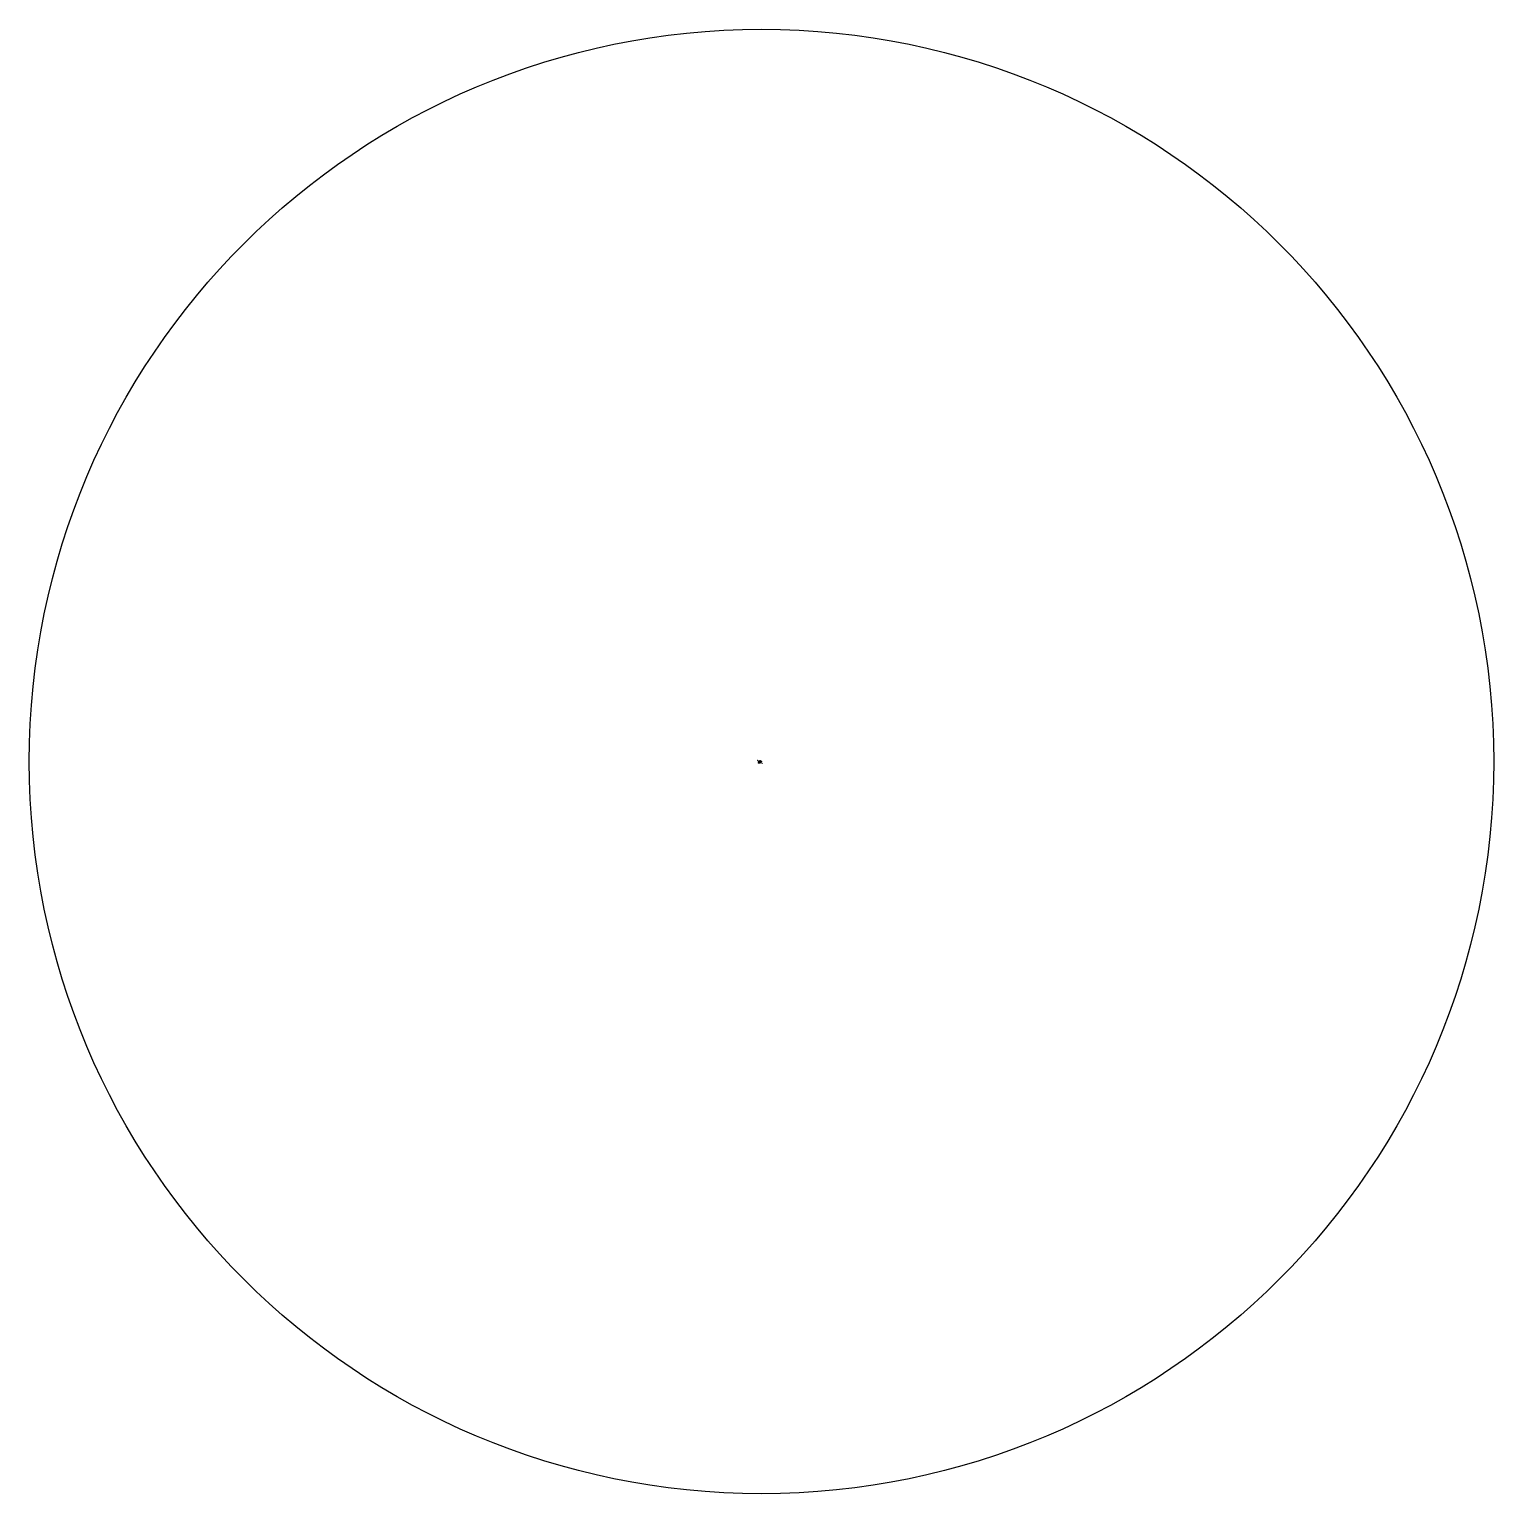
# Model space of a CAD drawing. Extents: x -4893 to 6219, y -5312 to 5800.
import ezdxf

# ---------------------------------------------------------------- set-up
doc = ezdxf.new("R2010")
doc.units = 0
doc.header["$LTSCALE"] = 7
doc.header["$PDMODE"] = 3
doc.header["$PDSIZE"] = -1
doc.layers.get('0').update_dxf_attribs({"linetype": 'CONTINUOUS'})
for name, color, linetype in [('ENDPOINT-1', 7, 'CONTINUOUS'), ('ENDPOINT-2', 7, 'CONTINUOUS'), ('ENDPOINT-3', 7, 'CONTINUOUS'), ('ENDPOINT-4', 7, 'CONTINUOUS'), ('POINT', 1, 'CONTINUOUS'), ('PROH', 1, 'CONTINUOUS'), ('STARTPOINT-1', 7, 'CONTINUOUS'), ('STARTPOINT-2', 7, 'CONTINUOUS'), ('STARTPOINT-3', 7, 'CONTINUOUS'), ('STARTPOINT-4', 7, 'CONTINUOUS'), ('WINOL', 1, 'CONTINUOUS'), ('WINUR', 1, 'CONTINUOUS')]:
    doc.layers.add(name, color=color, linetype=linetype)

msp = doc.modelspace()

# ---------------------------------------------------------------- linework, layer by layer
msp.add_circle((663.455, 243.761), 5556)
msp.add_point((639.902, 233.021))
at = {"layer": 'ENDPOINT-1'}
msp.add_lwpolyline([(639.709599, 233.542223), (640.094401, 232.499777)], dxfattribs=at)
at = {"layer": 'ENDPOINT-2'}
msp.add_lwpolyline([(639.120993, 235.101737), (639.519007, 234.064263)], dxfattribs=at)
at = {"layer": 'ENDPOINT-3'}
msp.add_lwpolyline([(638.286993, 237.327737), (638.685007, 236.290263)], dxfattribs=at)
at = {"layer": 'ENDPOINT-4'}
msp.add_lwpolyline([(637.209544, 239.006415), (637.834456, 238.087585)], dxfattribs=at)
at = {"layer": 'POINT', "color": 7}
msp.add_point((639.902, 233.021), dxfattribs=at)
at = {"layer": 'PROH'}
for points in [[(639.55973, 239.877998), (641.681887, 240.598149), (643.481841, 243.626151), (641.74918, 245.439283), (637.862335, 240.711419), (639.55973, 239.877998)], [(639.473735, 244.018534), (644.88714, 231.279675)], [(640.114111, 239.284582), (642.165859, 239.9533), (642.751312, 240.128499), (643.599373, 239.264008), (643.230214, 238.238132), (641.061339, 237.838648), (640.114111, 239.284582)], [(641.212435, 237.114031), (641.795898, 236.185099), (644.56722, 237.649825), (644.013211, 238.170099), (643.776539, 237.586311), (641.212435, 237.114031)], [(642.888585, 233.77735), (642.183432, 235.557041), (644.714506, 236.903673), (645.821433, 233.897602), (642.888585, 233.77735)], [(649.700445, 234.839606), (650.184124, 232.918217), (642.280308, 231.669052), (642.990728, 233.040916), (646.110588, 233.168836), (648.02723, 234.831184), (649.700445, 234.839606)], [(650.622461, 247.822574), (646.496732, 246.884473), (642.517435, 245.651632), (644.102984, 243.789496), (649.827529, 243.30203), (650.622461, 247.822574)], [(642.938207, 241.189057), (643.87268, 239.988425), (644.503589, 241.64392), (646.670836, 241.149222), (645.756348, 242.860604), (644.02753, 243.025985), (642.938207, 241.189057)], [(646.788519, 238.854746), (646.19864, 240.457159), (644.965798, 240.767121), (644.266853, 238.883808), (645.133232, 237.965695), (646.423634, 238.653968), (646.788519, 238.854746)], [(645.472762, 237.30811), (646.739426, 234.718912), (647.531528, 235.387815), (647.531528, 235.387815), (647.666136, 237.380337), (646.529613, 237.865839), (645.472762, 237.30811)], [(646.957813, 242.773892), (650.43399, 242.51088), (651.55247, 241.747221), (648.781451, 240.539137), (647.878006, 240.800283), (646.957813, 242.773892)], [(648.830269, 239.754731), (647.458786, 240.151166), (648.170309, 237.994321), (649.843274, 237.306287), (650.420337, 237.969649), (648.830269, 239.754731)], [(648.550773, 237.027145), (648.614146, 235.597313), (652.297978, 235.671413), (650.893012, 237.382086), (650.056093, 236.41913), (648.550773, 237.027145)], [(650.998901, 238.656936), (649.732731, 240.142363), (653.033548, 241.564645), (653.869321, 240.785102), (652.905549, 240.864603), (650.985007, 238.673236)], [(650.56817, 234.872957), (651.377595, 232.391325), (656.546272, 234.740463), (653.266486, 235.870791), (652.743948, 234.941655), (650.56817, 234.872957)], [(653.665558, 244.178934), (651.666941, 246.475816), (651.140987, 246.340894), (650.591483, 243.251278), (652.515392, 242.149239), (653.665558, 244.178934)], [(658.731902, 246.91435), (656.125743, 249.128271), (651.587673, 248.364958), (651.349752, 247.165123), (654.27378, 247.999916), (657.538654, 246.832677), (658.731902, 246.91435)], [(651.476306, 238.074992), (653.222834, 240.098834), (653.916635, 238.654865), (652.761443, 236.545025), (651.476306, 238.074992)], [(657.177617, 246.120676), (654.244807, 247.222421), (652.35679, 246.654216), (654.044864, 244.836984), (654.470034, 245.567491), (657.850661, 244.879303), (657.177617, 246.120676)], [(655.66305, 244.545072), (657.526477, 242.568594), (656.72553, 240.575782), (655.123636, 240.706458), (653.493367, 242.255209), (654.867023, 244.712549), (655.66305, 244.545072)], [(659.578157, 238.620581), (657.456987, 235.40318), (653.673251, 236.639195), (654.384661, 237.96576), (659.578157, 238.620581)], [(659.046643, 239.266494), (658.14762, 242.029555), (657.177311, 239.803378), (654.139227, 240.019071), (654.798924, 238.769953), (659.046643, 239.266494)], [(656.882814, 244.298998), (658.441845, 242.927954), (662.061216, 243.448714), (661.319691, 244.238977), (659.33409, 243.794126), (656.882814, 244.298998)], [(659.62429, 246.22002), (658.000507, 246.064183), (659.324755, 244.552091), (659.324755, 244.552091), (660.765682, 244.912665), (659.62429, 246.22002)], [(662.675423, 242.731939), (663.538456, 241.931714), (661.557421, 239.606702), (659.987256, 239.393946), (658.997605, 242.1929), (662.675423, 242.731939)], [(663.972387, 241.274418), (664.256094, 239.472246), (659.294072, 236.3684), (660.694359, 238.742995), (661.975387, 238.916574), (663.972387, 241.274418)]]:
    msp.add_lwpolyline(points, dxfattribs=at)
at = {"layer": 'STARTPOINT-1'}
msp.add_lwpolyline([(664.270451, 242.906011), (664.995549, 242.063989)], dxfattribs=at)
at = {"layer": 'STARTPOINT-2'}
msp.add_lwpolyline([(663.073656, 244.16677), (663.852459, 243.372776)], dxfattribs=at)
at = {"layer": 'STARTPOINT-3'}
msp.add_lwpolyline([(661.608475, 245.715836), (662.369525, 244.906164)], dxfattribs=at)
at = {"layer": 'STARTPOINT-4'}
msp.add_lwpolyline([(659.597552, 247.713063), (660.460448, 247.012937)], dxfattribs=at)
at = {"layer": 'WINOL'}
msp.add_point((635.316, 251.841), dxfattribs=at)
at = {"layer": 'WINUR'}
msp.add_point((668.6, 230.481), dxfattribs=at)

doc.saveas('drawing.dxf')
